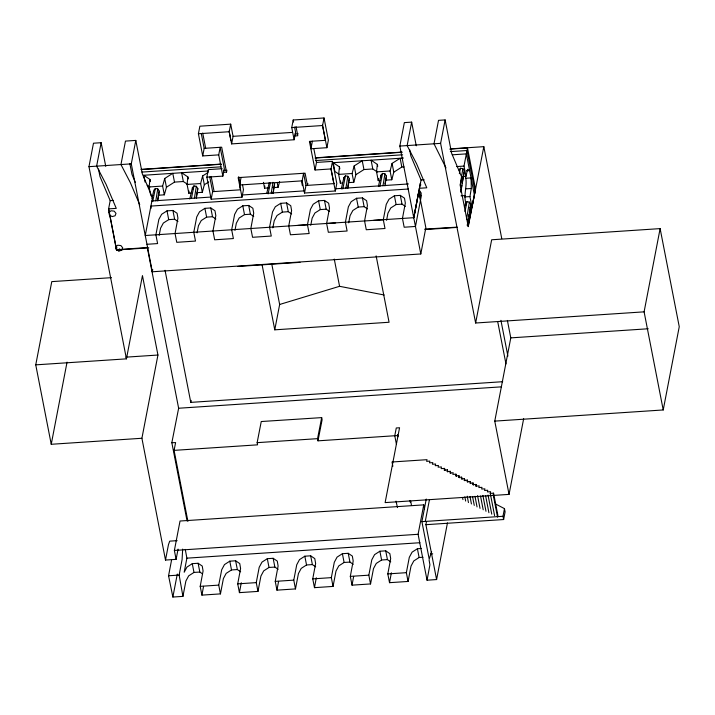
<?xml version="1.0" encoding="UTF-8"?>
<svg xmlns="http://www.w3.org/2000/svg" width="715" height="715" viewBox="0 0 715 715"><rect width="100%" height="100%" fill="white"/><g stroke="black" fill="none" stroke-linecap="round" stroke-linejoin="round"><path stroke-width="1.07" d="M190.914 193.068L188.796 193.211L187.08 184.434L187.884 176.936L181.628 172.744L183.335 181.521L187.804 184.515M188.796 193.211L189.019 191.066M268.822 187.911L264.577 188.188L264.809 186.043M342.485 183.022L340.358 183.165L338.651 174.389L339.455 166.89L333.19 162.698L334.906 171.475L339.375 174.469M340.358 183.165L340.59 181.02M380.371 180.511L378.253 180.654L376.546 171.877L377.341 164.379L371.085 160.187L372.801 168.963L377.27 171.958M378.253 180.654L378.485 178.509M150.606 194.757L149.086 186.955L149.989 179.447L143.733 175.255L145.065 182.084M157.8 200.915L159.239 191.137L157.774 188.876L155.37 188.456L153.85 190.19L151.92 198.466M196.384 198.359L197.823 188.581L196.348 186.32L193.953 185.9L192.424 187.634L189.77 199.02M273.219 193.265L274.658 183.487L274.283 185.087M347.874 188.322L349.313 178.544L347.839 176.283L345.443 175.854L343.924 177.588L341.269 188.975M384.965 185.864L386.413 176.087L384.938 173.825L382.534 173.396L381.015 175.13L378.36 186.517M458.941 169.964L460.46 168.231L462.864 168.66L464.339 170.921L460.853 192.085M464.5 207.556L465.465 203.418L466.984 201.684L469.389 202.104L470.863 204.365L467.378 225.538M194.382 198.287L196.348 186.32M196.187 197.51L197.823 188.581M271.217 193.193L273.005 182.316M272.844 193.497L273.202 191.325M273.559 189.153L274.095 185.882M345.872 188.242L347.839 176.283M347.856 186.374L349.313 178.544M382.972 185.784L384.938 173.825M384.956 183.916L386.413 176.087M155.798 200.844L157.774 188.876M157.604 200.066L159.239 191.137M460.183 184.971L462.864 168.66M460.728 191.808L461.086 189.627M461.443 187.455L461.801 185.283M462.158 183.103L464.339 170.921M466.52 219.514L469.389 202.104M467.252 225.261L467.61 223.08M467.968 220.908L468.325 218.727M468.683 216.556L469.04 214.375M469.398 212.203L470.863 204.365M465.876 203.292C463.114 194.391 467.905 185.239 465.322 176.158M469.889 207.323L472.016 207.189L469.943 196.58L471.292 188.492L471.042 177.901L465.724 178.258M240.642 571.794L237.344 569.56L231.508 569.944L226.181 573.367L223.411 578.515L220.452 593.888L201.916 595.121L200.2 586.345L203.078 570.981L202.238 566.066L198.118 563.268L192.281 563.661L186.955 567.084L184.184 572.232L186.892 558.165L185.274 549.424M201.916 595.121L203.552 586.336M278.162 569.31L274.864 567.067L269.019 567.46L263.701 570.883L260.93 576.031L257.972 591.403L239.427 592.637L237.72 583.86L240.589 568.488L239.757 563.581L235.628 560.783L229.792 561.168L224.474 564.591L221.704 569.748L218.736 585.12L220.452 593.888M239.427 592.637L241.277 582.752M421.484 195.043L415.478 226.458L404.172 227.227L402.456 218.45L405.334 203.087L404.476 198.171L400.311 195.383L394.412 195.767L389.04 199.199L386.252 204.347L383.294 219.72L385.001 228.496L366.277 229.738L364.57 220.962L367.439 205.598L366.589 200.683L362.416 197.894L356.517 198.278L351.145 201.71L348.357 206.858L345.399 222.231L347.106 231.008L328.337 232.268L326.63 223.491L329.499 208.128L328.65 203.212L324.476 200.423L318.577 200.808L313.206 204.24L310.417 209.388L307.459 224.76L309.166 233.537L290.442 234.779L288.735 226.003L291.604 210.639L290.755 205.723L286.581 202.935L280.691 203.319L275.32 206.751L272.531 211.899L269.564 227.272L271.28 236.048L252.556 237.291L250.84 228.514L253.718 213.15L252.86 208.235L248.695 205.446L242.796 205.831L237.425 209.263L234.636 214.411L231.678 229.783L233.385 238.56L214.661 239.802L212.954 231.025L215.823 215.662L214.974 210.746L210.8 207.958L204.901 208.342L199.53 211.774L196.741 216.922L193.783 232.295L195.49 241.071L176.766 242.314L175.059 233.537L177.928 218.173L177.079 213.258L172.905 210.469L167.015 210.853L161.644 214.286L158.855 219.434L155.888 234.806L157.604 243.583L146.968 244.289M315.673 566.825L312.375 564.582L306.538 564.975L301.221 568.389L298.441 573.546L295.483 588.919L276.946 590.143L275.239 581.375L278.108 566.003L277.277 561.096L273.148 558.299L267.312 558.683L261.994 562.106L259.214 567.254L256.256 582.627L257.972 591.403M276.946 590.143L278.591 581.367M353.237 564.314L349.939 562.079L344.103 562.464L338.785 565.887L336.005 571.044L333.047 586.416L314.466 587.659L312.75 578.882L315.628 563.518L314.788 558.603L310.668 555.814L304.831 556.199L299.505 559.622L296.734 564.77L293.776 580.142L295.483 588.919M314.466 587.659L316.307 577.783M390.739 561.847L387.441 559.613L381.604 559.997L376.278 563.42L373.507 568.568L370.549 583.941L352.03 585.156L350.314 576.379L353.192 561.016L352.352 556.1L348.232 553.303L342.396 553.696L337.069 557.119L334.298 562.267L331.34 577.64L333.047 586.416M352.03 585.156L353.666 576.37M423.012 557.253L419.115 557.512L413.797 560.935L411.027 566.083L408.059 581.456L389.523 582.68L387.816 573.913L390.685 558.54L389.854 553.633L385.725 550.836L379.888 551.22L374.571 554.643L371.8 559.791L368.833 575.173L370.549 583.941M389.523 582.68L391.373 572.804M447.465 522.88L436.597 579.561L427.043 580.196L429.912 564.832L429.08 559.917M202.3 573.725L199.825 572.045L193.988 572.429L188.671 575.852L185.891 581L182.933 596.381L172.869 597.034L168.561 575.772L171.511 560.328M141.91 438.268L51.239 444.283L35.75 364.856L126.43 358.85L142.455 275.606L157.944 355.033L141.91 438.268L165.496 560.06L176.096 559.362L174.38 550.452L180.037 521.021L423.745 504.87L424.585 509.232M182.933 596.381L179.143 575.066L182.084 559.622L182.674 549.093M427.043 580.196L418.096 534.293L423.745 504.87M392.848 466.225L392.026 461.988L427.043 459.674L426.632 461.354L429.831 461.121L429.509 462.82L432.798 462.605L432.423 464.258L435.65 464.008L435.238 465.688L438.447 465.465L438.116 467.154L441.414 466.949L441.182 468.629L444.569 468.397L444.158 470.077L447.367 469.853L447.045 471.551L450.334 471.337L450.745 473.455M450.334 471.337L449.95 472.99L453.185 472.731L452.863 474.394L455.973 474.188L455.643 475.895L458.941 475.672L458.619 477.361L461.649 477.164L461.327 478.827L464.437 478.621L464.115 480.319L467.413 480.105L467.825 482.223M35.75 364.856L51.775 281.621L111.495 277.661M126.43 358.85L88.964 166.666L93.477 143.215L101.146 142.714L105.757 166.381M101.146 142.714L96.623 166.157L106.061 184.309L116.268 208.378L108.6 208.887L116.42 249.696L118.878 251.01L121.809 250.232L122.712 247.819L120.907 245.576L117.743 245.209L115.616 246.979L116.42 249.696L147.129 247.56M51.239 444.283L67.049 362.139M98.509 169.044L99.984 176.578L110.19 200.638L108.6 208.887L116.617 249.982L148.791 247.855M135.796 140.417L142.303 173.772L152.51 197.832L145.252 235.512L413.771 217.691L418.776 191.45L425.845 227.71L420.795 253.968L152.322 271.772L131.283 163.86L135.796 140.417L125.465 141.096L120.951 164.548L130.38 182.7L139.738 204.758M159.177 235.387L160.562 228.21L163.351 223.053L168.722 219.63L174.621 219.237L177.955 221.471M152.322 271.772L152.742 269.582M242.465 184.533L243.457 189.609L242.001 197.179L211.157 199.217L206.867 177.168L222.857 176.113L224.313 168.543L220.175 147.308L218.719 154.869L202.72 155.933L198.404 133.759L199.86 126.197L230.695 124.151L233.072 136.333L231.615 143.903L294.124 139.756L295.581 132.186L294.589 127.109M202.72 155.933L204.177 148.363L201.299 133.58M206.867 177.168L208.324 169.607L222.177 168.686M197.072 232.876L198.457 225.699L201.246 220.542L206.617 217.119L212.507 216.725L215.85 218.96M211.157 199.217L212.623 191.656L209.754 176.954M231.615 143.903L229.238 131.721L230.695 124.151M147.236 247.22L178.634 408.238L171.832 442.728L187.062 520.851M223.33 172.333L226.53 172.118L226.905 170.161M502.699 381.703L190.789 402.375L191.173 400.391M165.496 560.06L168.454 544.687L169.714 541.148L177.132 540.656M242.001 197.179L239.623 184.997L241.08 177.427M234.967 230.364L236.343 223.187L239.141 218.03L244.503 214.607L250.402 214.214L253.736 216.448M176.096 559.362L178.071 549.111M172.869 597.034L177.293 574.065M294.124 139.756L291.747 127.574L293.204 120.004L324.038 117.966L328.364 140.131L326.907 147.701L310.918 148.765L312.375 141.195M272.853 227.853L274.238 220.676L277.027 215.519L282.398 212.096L288.297 211.703L291.631 213.937M304.51 193.032L302.132 180.85L303.589 173.289L305.966 185.471L304.51 193.032L335.344 190.985L336.801 183.424L332.502 161.376L316.513 162.43L315.056 170L331.045 168.937L332.502 161.376M376.135 255.89L389.067 322.259L274.766 329.83L279.654 304.474L271.807 264.219M307.843 183.406L307.468 185.364L305.091 173.182L238.14 177.624L240.517 189.806L212.623 191.656M326.907 147.701L322.581 125.527L324.038 117.966M310.748 225.341L312.133 218.164L314.922 213.007L320.293 209.584L326.183 209.191L329.526 211.425M348.688 222.803L350.073 215.635L352.861 210.478L358.233 207.055L364.123 206.662L367.465 208.896M420.795 253.968L399.837 146.066L404.35 122.614L411.652 122.131L416.264 145.806M386.583 220.292L387.959 213.124L390.756 207.967L396.119 204.544L402.018 204.15L405.351 206.385M411.652 122.131L407.139 145.574L416.568 163.735L426.775 187.795L419.473 188.277M409.597 149.515L410.857 155.968L421.064 180.037L413.806 217.718L420.375 183.165L420.751 185.114M475.636 323.01L491.661 239.775L660.124 228.612L644.099 311.847L475.636 323.01L440.61 143.358L445.123 119.914L438.527 120.352L434.014 143.795L445.999 167.962M396.476 444.507L394.76 435.739L396.28 427.981L399.56 427.758L385.126 502.6L509.044 494.387L523.666 418.677M462.811 176.542L466.001 176.328L463.999 166.086L467.494 147.934L449.771 149.104M472.016 207.189L483.823 146.664L450.629 148.863M408.059 581.456L406.352 572.679L409.311 557.307L412.081 552.159L417.408 548.736L421.296 548.476M431.646 551.739L429.206 559.076L421.904 521.655L426.265 499.043M425.264 521.432L429.465 499.624M436.597 579.561L425.899 524.694L426.533 521.414M467.413 480.105L467.101 481.704L470.255 481.499L470.676 483.617M470.255 481.499L469.943 483.161L473.053 482.956L473.464 485.074M473.053 482.956L472.722 484.654L476.02 484.439L476.431 486.558M476.02 484.439L475.698 486.12L479.184 485.887L478.862 487.55L481.973 487.344L481.651 489.042L484.895 488.837L484.582 490.463L487.728 490.258L487.407 491.902L490.579 491.688L490.258 493.377L494.592 515.631M509.044 494.387L494.762 421.117L510.787 337.873L507.391 320.436M493.556 493.162L493.225 494.86L497.56 517.106L497.89 515.417L493.556 493.162L490.258 493.377M425.899 524.694L503.628 519.537L502.994 516.284L504.468 508.633L495.629 504.03M503.628 519.537L505.103 511.886L504.468 508.633M494.762 421.117L663.225 409.954L679.25 326.71L660.124 228.612M187.911 521.342L174.076 450.37L257.561 444.837L257.141 442.656L261.252 421.528L321.679 417.614L322.099 419.785L317.978 440.833L398.041 435.524M474.161 196.017L468.218 226.449L475.511 189.037L467.494 147.934M317.978 440.833L317.558 438.653L321.679 417.614M174.076 450.37L175.613 442.585L171.832 442.728M116.42 249.696L116.876 247.524M118.878 251.01L119.325 248.829M152.715 201.541L155.37 188.456M191.522 197.894L193.953 185.9M268.134 193.89L270.342 182.986M342.789 188.948L345.443 175.854M379.888 186.481L382.534 173.396M459.361 173.682L460.46 168.231M465 211.497L466.984 201.684M466.001 176.328L467.556 169.321L469.612 170.581L466.421 170.796M266.856 192.889L269.26 182.54M197.206 192.657L202.327 192.317L200.62 183.541L202.622 175.962L207.994 172.53M202.327 192.317L204.329 184.729L202.622 175.962M272.987 187.634L278.108 187.294L279.61 181.601M391.784 179.76L390.077 170.983L392.079 163.404L400.132 158.265L401.848 167.033L393.795 172.172L391.784 179.76L385.644 180.162M164.334 194.838L162.618 186.061L164.727 178.473L172.78 173.334L174.496 182.102L166.443 187.241L164.334 194.838L158.274 195.231M353.791 182.271L352.084 173.504L354.184 165.916L362.246 160.777L363.953 169.544L355.9 174.683L353.791 182.271L348.741 182.611M420.402 195.553L421.296 193.139L419.491 190.896M108.903 212.534L111.031 210.764L114.186 211.131L116 213.374L115.097 215.787L112.166 216.565L109.413 215.117L109.073 213.392M204.329 184.729L208.807 181.878M279.654 304.474L339.571 286.304L384.169 294.991M326.63 223.491L335.657 222.874M198.404 133.759L229.238 131.721M291.747 127.574L322.581 125.527M233.072 136.333L292.292 132.409M294.884 134.027L298.173 133.803M294.509 135.984L297.798 135.761L296.019 126.627M204.177 148.363L221.677 147.201L226.53 172.118M88.964 166.666L131.283 163.86M399.837 146.066L440.61 143.358M141.052 169.384L220.953 164.084M315.422 157.818L401.946 152.089M141.329 169.553L221.462 164.244M315.074 158.033L402.009 152.277M141.936 172.074L220.792 166.845M315.61 160.562L402.617 154.789M450.379 151.625L467.002 150.525L475.01 191.602L474.367 194.972L466.35 153.877L452.282 154.806M143.733 175.255L208.521 170.965M333.19 162.698L403.448 158.042M223.706 170.376L225.842 170.233M174.496 182.102L183.335 181.521M363.953 169.544L372.801 168.963M401.848 167.033L404.055 166.89M149.086 186.955L162.618 186.061M187.08 184.434L200.62 183.541M338.651 174.389L352.084 173.504M376.546 171.877L390.077 170.983M456.572 166.577L463.999 166.086M239.623 184.997L302.132 180.85M150.793 195.731L152.956 195.588M305.966 185.471L334.602 183.567M110.19 200.638L113.471 200.423M421.064 180.037L424.192 179.822M151.902 200.969L210.737 197.072M241.938 195.007L304.349 190.869M335.773 188.778L408.426 183.952M408.462 189.01L150.919 206.081L151.124 208.253M465.983 188.84L471.292 188.492M461.086 195.856L465.519 195.561M464.634 196.929L469.943 196.58M425.112 229.542L457.198 227.415M237.925 266.454L300.041 262.342M125.876 357.16L157.944 355.033M510.787 337.873L648.219 328.766M178.634 408.238L501.51 386.842M257.141 442.656L317.558 438.653M421.904 521.655L502.994 516.284M174.38 550.452L418.096 534.293M186.892 558.165L419.928 542.721M430.502 553.982L432.727 553.83M168.561 575.772L179.143 575.066M200.2 586.345L218.736 585.12M237.72 583.86L256.256 582.627M275.239 581.375L293.776 580.142M312.75 578.882L331.34 577.64M387.816 573.913L406.352 572.679M373.561 220.363L383.294 219.72M297.726 225.404L307.459 224.76M350.314 576.379L368.833 575.173M424.79 229.113L457.082 227.138M147.236 185.23L149.918 187.026M135.376 182.477L131.971 174.46L129.871 163.699M395.994 501.135L397.513 507.605M409.945 500.455L410.41 502.565M644.099 311.847L663.225 409.954M483.823 146.664L501.76 238.631M500.92 320.338L507.891 356.088M497.72 321.696L505.961 363.935M465.465 203.418L465.796 205.142M468.262 226.682L460.246 185.578L461.836 177.329L451.63 153.269L445.123 119.914M488.032 495.084L491.75 514.157M485.619 495.763L488.917 512.718M482.884 495.397L485.986 511.297M480.516 496.031L483.197 509.804M477.557 495.656L480.033 508.374M474.992 496.308L477.057 506.908M472.624 496.934L474.277 505.407M469.996 496.541L471.435 503.959M464.437 478.621L464.857 480.739M467.217 496.21L468.45 502.574M461.649 477.164L462.06 479.282M464.839 496.836L465.671 501.072M458.941 475.672L459.361 477.79M462.542 497.497L462.954 499.615M455.973 474.188L456.385 476.306M400.311 195.383L402.018 204.15M392.079 163.404L393.795 172.172M394.412 195.767L396.119 204.544M447.367 469.853L447.778 471.972M444.569 468.397L444.989 470.515M381.015 175.13L381.354 176.855M377.341 164.379L377.726 166.327M362.416 197.894L364.123 206.662M354.184 165.916L355.9 174.683M356.517 198.278L358.233 207.055M397.558 434.559L397.987 436.749M417.408 548.736L419.115 557.512M343.924 177.588L344.255 179.313M339.455 166.89L339.831 168.838M331.045 168.937L335.344 190.985M322.456 125.098L325.423 140.328L309.425 141.382L315.056 170M330.911 168.481L333.86 183.612M324.476 200.423L326.183 209.191M313.822 148.631L316.513 162.43M334.271 259.098L339.571 286.304M310.23 141.597L311.284 147.013M318.577 200.808L320.293 209.584M385.725 550.836L387.441 559.613M379.888 551.22L381.604 559.997M293.204 120.004L293.597 122.033M301.417 180.806L302.365 185.685M286.581 202.935L288.297 211.703M277.161 182.414L278.108 187.294M280.691 203.319L282.398 212.096M348.232 553.303L349.939 562.079M342.396 553.696L344.103 562.464M263.442 182.343L264.577 188.188M262.039 264.55L274.766 329.83M248.695 205.446L250.402 214.214M238.712 176.677L240.097 183.782M229.059 131.068L230.847 140.203M242.796 205.831L244.503 214.607M310.668 555.814L312.375 564.582M304.831 556.199L306.538 564.975M218.719 154.869L222.857 176.113M202.711 133.035L205.679 148.264M211.166 176.426L214.116 191.548M210.8 207.958L212.507 216.725M204.901 208.342L206.617 217.119M273.148 558.299L274.864 567.067M267.312 558.683L269.019 567.46M192.424 187.634L192.764 189.359M187.884 176.936L188.26 178.884M172.905 210.469L174.621 219.237M164.727 178.473L166.443 187.241M235.628 560.783L237.344 569.56M167.015 210.853L168.722 219.63M229.792 561.168L231.508 569.944M149.989 179.447L150.373 181.396M165.04 270.288L190.789 402.375M198.118 563.268L199.825 572.045M192.281 563.661L193.988 572.429M410.741 501.206L411.483 505.523M419.392 188.268L420.492 200.218"/></g></svg>
